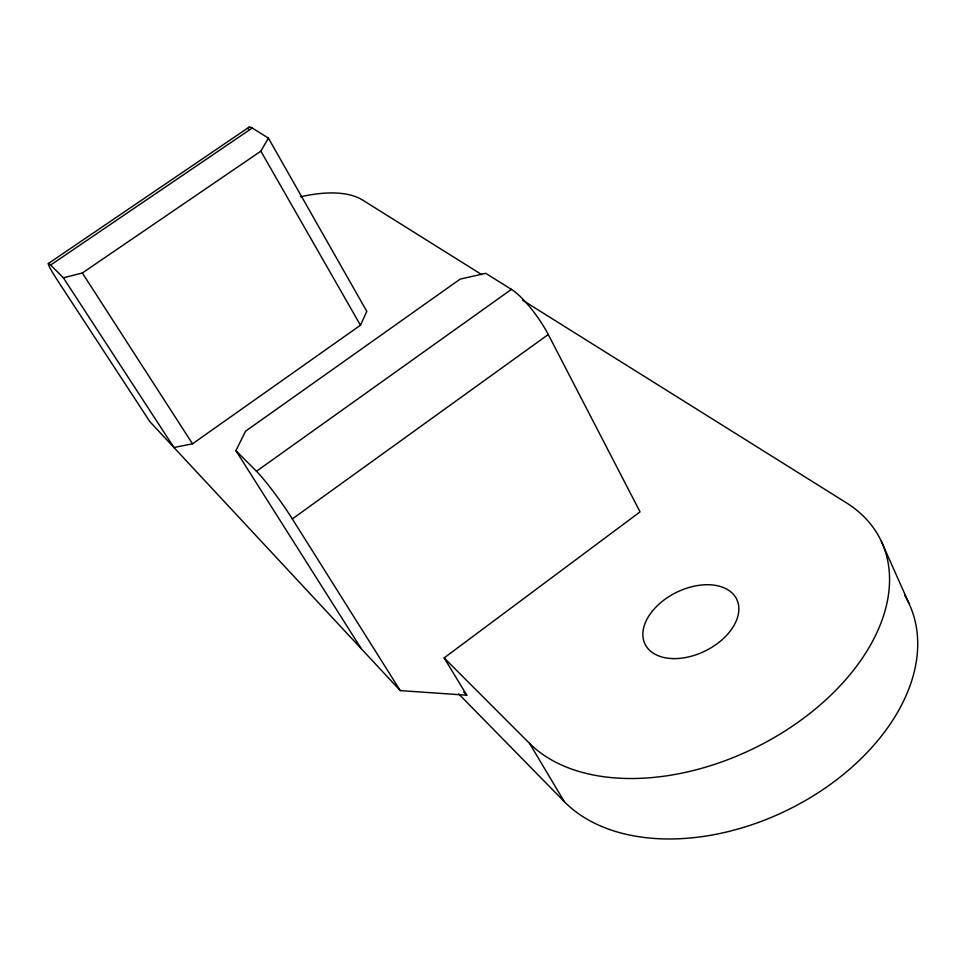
<?xml version="1.0" encoding="UTF-8"?>
<svg xmlns="http://www.w3.org/2000/svg" width="966" height="966" viewBox="0 0 966 966"><rect width="100%" height="100%" fill="white"/><g stroke="black" fill="none" stroke-linecap="round" stroke-linejoin="round"><path stroke-width="1.45" d="M252.259 128.031L50.63 265.046L63.37 277.797L173.928 447.5L192.524 443.817L360.451 325.216L366.826 311.426L268.379 138.066L252.259 128.031A32.687 6.001 55.8 0 0 248.286 129.058M361.284 648.741L235.909 450.651L245.593 431.174L460.142 279.126L485.681 273.33L511.437 289.365A41.84 10.01 54.2 0 1 548.265 334.514L640.06 511.883L444.131 657.906L466.795 695.218L400.25 690.593L149.851 421.635L58.202 281.444A33.327 2.451 55 0 1 50.63 265.046M63.37 277.797L82.339 272.992L260.868 151.167L268.379 138.066M400.25 690.593L292.324 518.935L548.265 334.514M235.909 450.651L256.473 471.251L511.437 289.365M48.397 263.489L248.95 127.258M481.648 274.561L362.697 200.119A136.858 59.143 -30.7 0 0 300.474 196.822M522.582 300.185L846.204 502.706A204.768 131.34 -26.1 0 1 805.97 716.434A204.768 131.34 -26.1 0 1 529.585 743.409L444.131 657.906M463.656 692.042L466.795 695.218M458.633 693.866L564.289 801.635A200.759 134.238 -25.8 0 0 810.981 797.24A200.759 134.238 -25.8 0 0 904.707 595.406M82.339 272.992L192.524 443.817M529.585 743.409L564.289 801.635M260.868 151.167L360.451 325.216M881.354 541.407L909.078 603.641M256.473 471.251A42.902 4.118 54.4 0 1 292.324 518.935M673.35 658.595A51.029 32.627 -26.2 0 0 738.314 603.931A51.029 32.627 -26.2 0 0 660.889 602.494A51.029 32.627 -26.2 0 0 673.35 658.595"/></g></svg>
